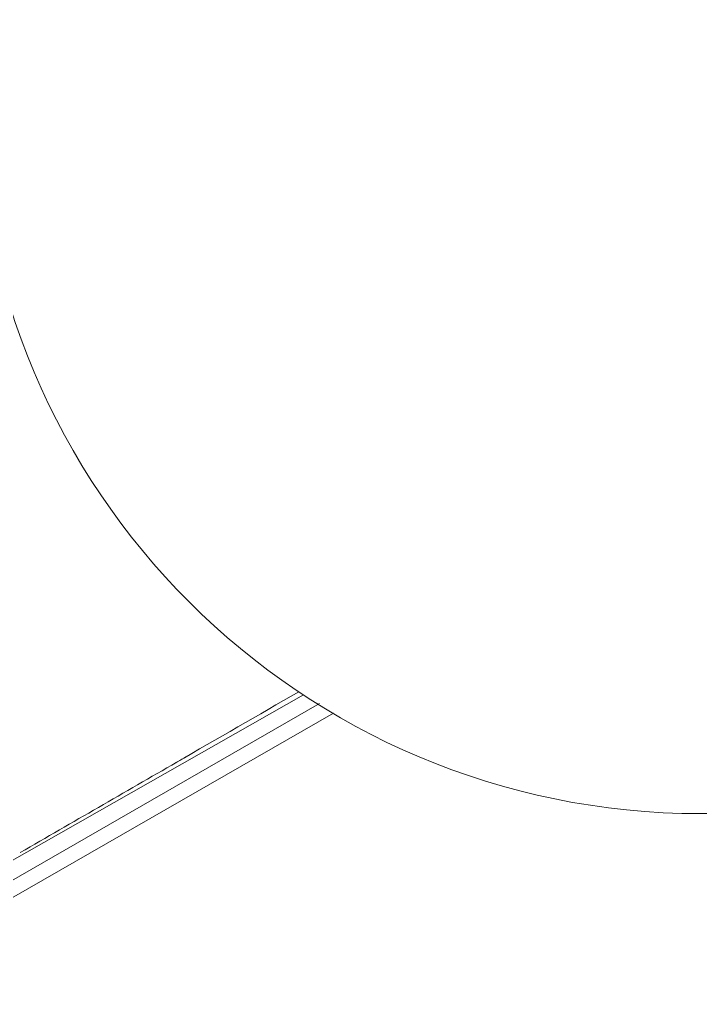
# Model space of a CAD drawing. Header units: millimetres. Extents: x 155927 to 317870, y -36033 to 97293.
# Drawn here: x 192783 to 193277, y 30017 to 30723 of the extents above; entities that cross this region are included whole.
import ezdxf

# ---------------------------------------------------------------- set-up
doc = ezdxf.new("R2010")
doc.units = ezdxf.units.MM
doc.header["$MEASUREMENT"] = 0
doc.layers.add('I-FURN', color=8, linetype='CONTINUOUS', lineweight=9)

msp = doc.modelspace()

# ---------------------------------------------------------------- linework, layer by layer
at = {"layer": 'I-FURN'}
for p, q in [((192776.1, 30111.05), (192989.26, 30232.38)), ((193000.95, 30225.95), (192732.1, 30071.5)), ((192659.12, 30016.88), (193011.05, 30219.06))]:
    msp.add_line(p, q, dxfattribs=at)
for start, end in [(0, 180), (180, 0)]:
    msp.add_arc((193277.44, 30671.07), 525, start, end, dxfattribs=at)
msp.add_open_spline([(192783.65, 30117.86), (192821.47, 30139.7), (192888.83, 30178.59), (192956.3, 30217.54), (192985.87, 30234.61)], degree=3, knots=[0.0344067, 0.0344067, 0.0344067, 0.0344067, 0.5, 0.8628974, 0.8628974, 0.8628974, 0.8628974], dxfattribs=at)
msp.add_open_spline([(192906.87, 30189), (192902.89, 30186.71), (192898.92, 30184.42), (192894.95, 30182.12)], degree=3, dxfattribs=at)

doc.saveas('drawing.dxf')
